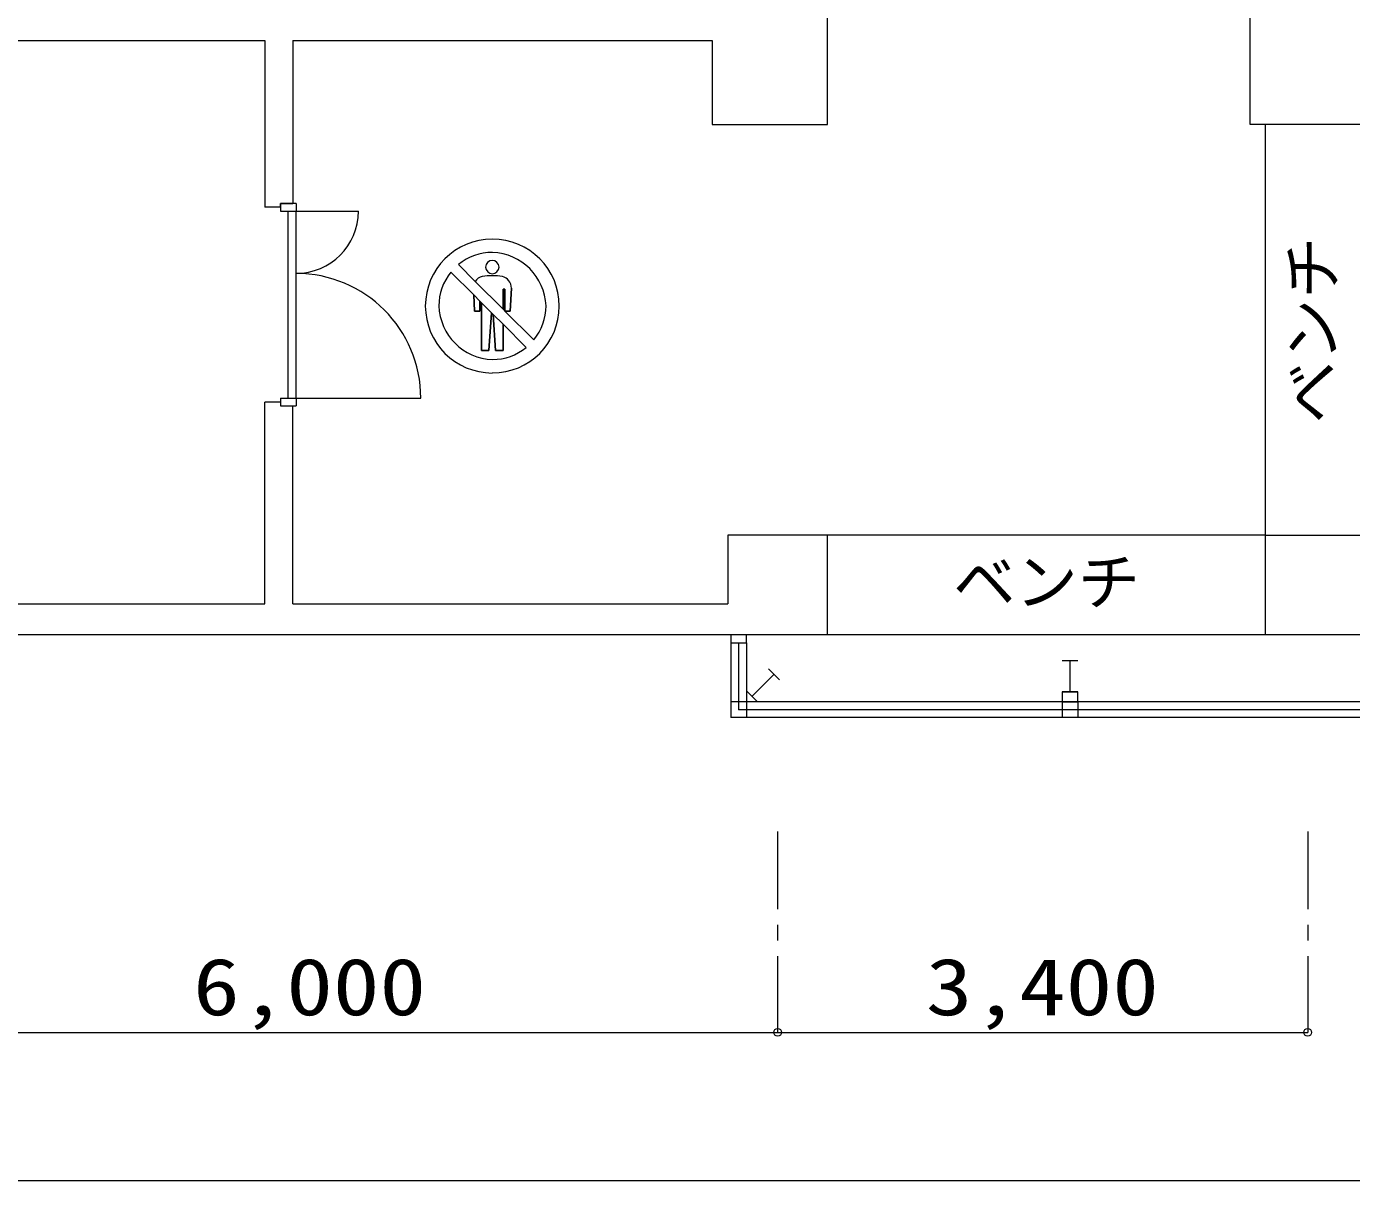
# Model space of a CAD drawing. Units: millimetres, scale not verified. Extents: x -26503 to 29497, y -28039 to 11161.
# Drawn here: x 9071 to 17580, y -28039 to -20624 of the extents above; entities that cross this region are included whole.
import ezdxf
from ezdxf.enums import TextEntityAlignment as Align

# ---------------------------------------------------------------- set-up
doc = ezdxf.new("R2010")
doc.units = ezdxf.units.MM
doc.header["$LTSCALE"] = 100
doc.linetypes.add('CHAIN1', pattern=[8, 5, -1, 1, -1])
for name, color, linetype, lineweight in [('0-0', 7, 'Continuous', 18), ('0-1', 4, 'Continuous', 18), ('D-F', 7, 'Continuous', 18), ('F-0', 7, 'Continuous', 18)]:
    doc.layers.add(name, color=color, linetype=linetype, lineweight=lineweight)
doc.layers.add('0-A', color=7, linetype='Continuous')
doc.styles.add('HGｺﾞｼｯｸE', font='')
doc.styles.add('ＭＳ ゴシック', font='')
doc.styles.get('HGｺﾞｼｯｸE').set_extended_font_data('HGｺﾞｼｯｸE')
doc.styles.get('ＭＳ ゴシック').set_extended_font_data('MS Gothic')

msp = doc.modelspace()

# ---------------------------------------------------------------- linework, layer by layer
at = {"layer": '0-0'}
for p, q in [((14214.6, -21254.5), (14214.6, -20368.5)), ((8487.8, -20713.9), (10601.8, -20713.9)), ((10601.8, -20713.9), (10601.8, -21785.2)), ((10782, -20713.9), (10782, -21760.1)), ((10782, -20713.9), (13473.7, -20713.9)), ((13473.7, -20713.9), (13473.7, -21254.5)), ((13473.7, -21254.5), (14214.6, -21254.5)), ((17668.7, -21254.5), (16927.9, -21254.5)), ((17028, -23892.7), (17028, -21254.5)), ((10701.9, -21760.1), (10701.9, -21810.2)), ((10802, -21760.1), (10701.9, -21760.1)), ((10802, -21760.1), (10802, -21810.2)), ((10701.9, -21785.2), (10601.8, -21785.2)), ((10701.9, -21810.2), (10802, -21810.2)), ((10752, -23011.6), (10752, -21810.2)), ((10802, -21810.2), (11202.5, -21810.2)), ((10802, -23011.6), (10802, -21810.2)), ((10601.8, -24333.2), (10601.8, -23036.6)), ((10701.9, -23036.6), (10601.8, -23036.6)), ((10701.9, -23011.6), (10802, -23011.6)), ((10701.9, -23011.6), (10701.9, -23061.7)), ((10701.9, -23036.6), (10701.9, -23061.7)), ((10802, -23011.6), (11603, -23011.6)), ((10802, -23011.6), (10802, -23061.7)), ((10701.9, -23061.7), (10802, -23061.7)), ((10701.9, -23061.7), (10782, -23061.7)), ((10782, -24333.2), (10782, -23061.7)), ((13573.9, -23892.7), (13573.9, -24333.2)), ((17028, -23892.7), (14214.6, -23892.7)), ((17028, -23892.7), (17668.7, -23892.7)), ((8187.5, -24333.2), (10601.8, -24333.2)), ((10782, -24333.2), (13573.9, -24333.2)), ((14214.6, -24533.4), (2480.7, -24533.4)), ((13593.9, -24583.5), (13593.9, -25064.1)), ((13644, -24583.5), (13644, -25014)), ((13694, -24583.5), (13694, -24963.9)), ((17028, -24533.4), (14214.6, -24533.4)), ((13906.4, -24822.4), (13835.6, -24751.6)), ((15821.5, -24698.6), (15721.4, -24698.6)), ((15771.5, -24698.6), (15771.5, -24898.9)), ((13871, -24787), (13729.4, -24928.5)), ((13694, -24893.1), (13764.8, -24963.9)), ((15721.4, -24898.9), (15821.5, -24898.9)), ((13694, -24963.9), (13593.9, -24963.9)), ((18099.2, -25014), (13644, -25014)), ((18049.2, -24963.9), (13694, -24963.9)), ((13694, -24963.9), (13694, -25064.1)), ((15721.4, -24963.9), (15721.4, -25064.1)), ((15821.5, -24963.9), (15821.5, -25064.1)), ((18149.3, -25064.1), (13593.9, -25064.1))]:
    msp.add_line(p, q, dxfattribs=at)
for points in [[(16927.9, -21254.5), (16927.9, -20513.6), (17668.7, -20513.6)], [(10701.9, -21785.2), (10701.9, -21760.1), (10782, -21760.1)], [(14214.6, -24533.4), (14214.6, -23892.7), (13573.9, -23892.7)], [(17668.7, -24533.4), (17028, -24533.4), (17028, -23892.7)]]:
    msp.add_lwpolyline(points, dxfattribs=at)
for points in [[(13694, -24583.5), (13694, -24533.4), (13593.9, -24533.4), (13593.9, -24583.5)], [(15821.5, -24963.9), (15821.5, -24898.9), (15721.4, -24898.9), (15721.4, -24963.9)]]:
    msp.add_lwpolyline(points, close=True, dxfattribs=at)
for centre, radius, start, end in [((10802, -21810.2), 400.5, 270, 0), ((10802, -23011.6), 801, 0, 90)]:
    msp.add_arc(centre, radius, start, end, dxfattribs=at)
at = {"layer": '0-1', "linetype": 'CHAIN1'}
for p, q in [((13894.2, -25796.2), (13894.2, -27086.9)), ((17298.3, -25796.2), (17298.3, -27086.9))]:
    msp.add_line(p, q, dxfattribs=at)
at = {"layer": '0-1'}
msp.add_lwpolyline([(7887.1, -27086.9), (13894.2, -27086.9), (17298.3, -27086.9)], dxfattribs=at)
for centre in [(13894.2, -27086.9), (17298.3, -27086.9)]:
    msp.add_circle(centre, 25, dxfattribs=at)
at = {"layer": 'D-F'}
for p, q in [((11844.4, -22153.3), (11952.6, -22261.7)), ((12176.5, -22452.5), (12184.4, -22304.3))]:
    msp.add_line(p, q, dxfattribs=at)
for points in [[(12083.7, -22705.7), (12067.5, -22473.9), (12057.9, -22464.1), (12040.9, -22705.7), (11993.6, -22705.7), (11993.6, -22399.9), (11982.9, -22389.3), (11982.9, -22452.5), (11948.1, -22452.5), (11942.5, -22348.9), (11795.9, -22202.3)], [(11952.6, -22261.7), (12130.9, -22439.9), (12130.9, -22310.9), (12141.6, -22310.9), (12141.6, -22450.5), (12143.5, -22452.5), (12176.5, -22452.5)], [(12184.4, -22304.3), (12176.5, -22452.5), (12143.5, -22452.5), (12328.9, -22637.9)], [(12280.1, -22686.3), (12130.9, -22537.3), (12130.9, -22705.7), (12083.7, -22705.7)]]:
    msp.add_lwpolyline(points, dxfattribs=at)
for points in [[(11982.9, -22452.5), (11982.9, -22389.3), (11942.5, -22348.9), (11948.1, -22452.5)], [(12130.9, -22310.9), (12130.9, -22439.9), (12141.6, -22450.5), (12141.6, -22310.9)], [(12040.9, -22705.7), (12057.9, -22464.1), (11993.6, -22399.9), (11993.6, -22705.7)], [(12143.5, -22452.5), (12141.6, -22450.5), (12141.6, -22452.5)], [(12083.7, -22705.7), (12130.9, -22705.7), (12130.9, -22537.3), (12067.5, -22473.9)]]:
    msp.add_lwpolyline(points, close=True, dxfattribs=at)
for centre, radius, start, end in [((12062.4, -22420), 430.3, 90.01331, 180.01066), ((12062.2, -22420), 430.3, 359.99201, 89.98935), ((12064.1, -22422.7), 347.6, 90.17441, 129.18968), ((12049.8, -22432.4), 357.6, 2.10521, 87.88481), ((12065.5, -22420.4), 346.8, 141.02952, 179.82214), ((12063.9, -22171.1), 44.6, 92.06739, 177.98594), ((12063.8, -22167.8), 44.5, 182.1377, 268.07609), ((12060.6, -22171.1), 44.6, 2.02021, 87.81967), ((12060.7, -22167.8), 44.5, 272.10635, 357.78666), ((12011.2, -22299.5), 69.7, 101.00287, 147.14539), ((12062.2, -22584.6), 359.3, 89.98013, 100.30929), ((12063.2, -22575.7), 350.4, 79.56016, 90.14089), ((12111.5, -22302.5), 73, 358.57678, 77.97511), ((12062.3, -22420.1), 430.2, 180.00266, 270.00001), ((12076.3, -22406.2), 357.8, 182.10188, 267.88148), ((12062.3, -22420), 430.2, 269.99733, 359.99468), ((12059.3, -22418.1), 347.8, 320.81515, 359.80815), ((12062, -22417.9), 345.8, 270.16395, 309.09017)]:
    msp.add_arc(centre, radius, start, end, dxfattribs=at)
at = {"layer": 'F-0'}
msp.add_line((-26502.9, -28038.7), (29497.1, -28038.7), dxfattribs=at)

# ---------------------------------------------------------------- texts
at = {"layer": '0-1', "style": 'ＭＳ ゴシック', "width": 1.2}
for s, p in [('6,000', (10140.7, -27086.9)), ('3,400', (14846.3, -27086.9))]:
    msp.add_text(s, height=366.6, dxfattribs=at).set_placement(p, align=Align.BOTTOM_LEFT)
at = {"layer": '0-A', "style": 'HGｺﾞｼｯｸE'}
msp.add_text('ベンチ', height=293.3, rotation=90, dxfattribs=at).set_placement((17561.9, -23173.6), align=Align.BOTTOM_LEFT)
msp.add_text('ベンチ', height=293.3, dxfattribs=at).set_placement((15021.3, -24426.6), align=Align.BOTTOM_LEFT)

doc.saveas('drawing.dxf')
